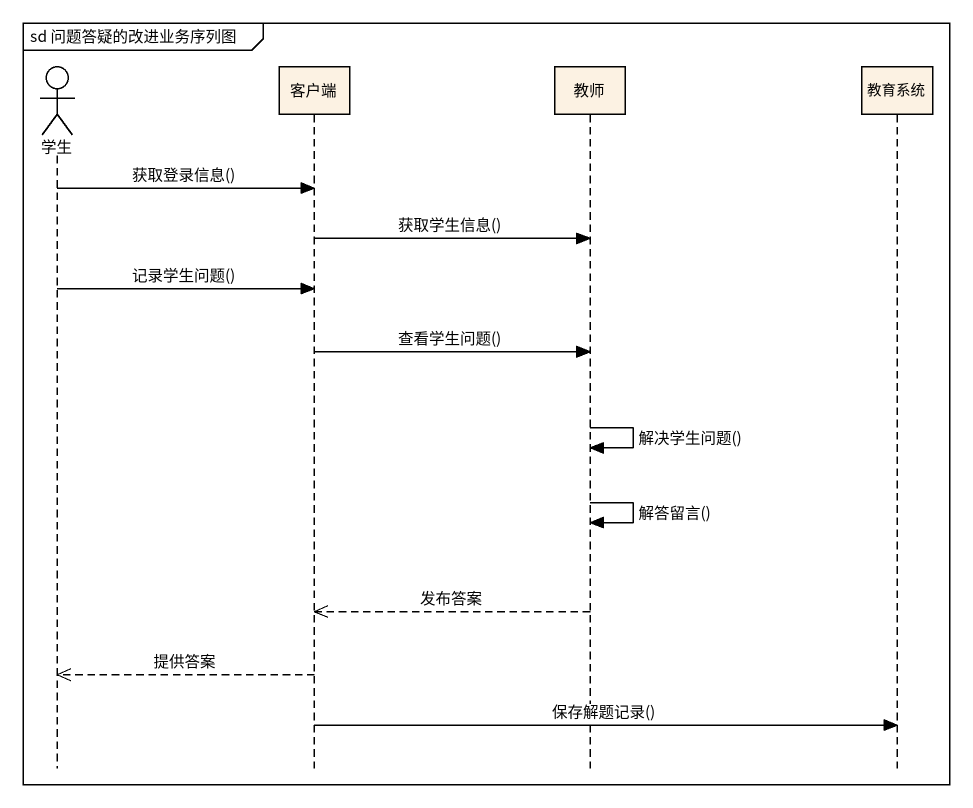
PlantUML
@startuml
mainframe sd 问题答疑的改进业务序列图
hide footbox
actor 学生
participant 客户端
participant 教师
participant 教育系统

学生 -> 客户端 : 获取登录信息()
客户端 -> 教师 : 获取学生信息()
学生 -> 客户端 : 记录学生问题()
客户端 -> 教师 : 查看学生问题()
教师 -> 教师 : 解决学生问题()
教师 -> 教师 : 解答留言()
教师 -->> 客户端 : 发布答案
客户端 -->> 学生 : 提供答案
客户端 -> 教育系统 : 保存解题记录()
@enduml
